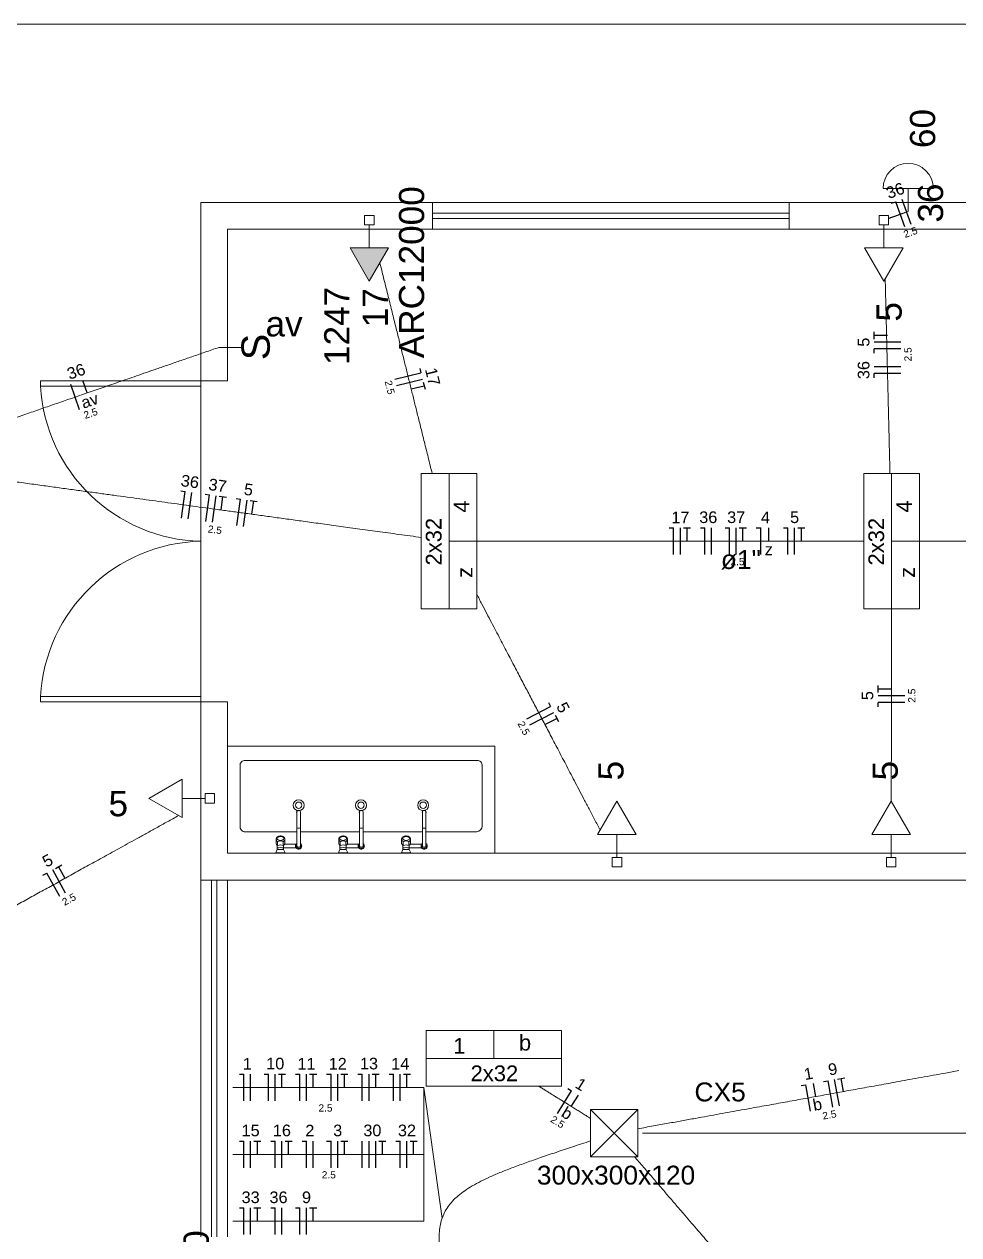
# Model space of a CAD drawing. Header units: millimetres. Extents: x -130 to 1399, y -90 to 1288.
# Drawn here: x 1117.68 to 1122.92, y 1249.23 to 1256.02 of the extents above; entities that cross this region are included whole.
import ezdxf

# ---------------------------------------------------------------- set-up
doc = ezdxf.new("R2010")
doc.units = ezdxf.units.MM
doc.header["$LTSCALE"] = 0.01
for name, color, linetype, lineweight in [('Arquitetura', 134, 'Continuous', 5), ('EL-Condutos', 3, 'Continuous', 13), ('EL-Fios', 9, 'Continuous', 25), ('EL-Textos condutos', 7, 'Continuous', 20), ('EL-Textos fios', 7, 'Continuous', 20), ('EL-Textos pontos', 5, 'Continuous', 20), ('P-SIMBOL', 5, 'Continuous', 5)]:
    doc.layers.add(name, color=color, linetype=linetype, lineweight=lineweight)
doc.styles.add('ARIAL', font='arial.ttf')

msp = doc.modelspace()

# ---------------------------------------------------------------- hatches: boundary and pattern name
at = {"layer": 'P-SIMBOL', "linetype": 'Continuous'}
msp.add_hatch(color=256, dxfattribs=at).paths.add_polyline_path([(1119.5084, 1254.7667), (1119.6167, 1254.5792), (1119.7249, 1254.7667)])

# ---------------------------------------------------------------- linework, layer by layer
at = {"layer": 'Arquitetura', "linetype": 'Continuous'}
for p, q in [((1153.0719, 1256.0207), (1106.2719, 1256.0207)), ((1118.6714, 1255.0207), (1118.6714, 1254.0207)), ((1148.7214, 1255.0207), (1118.6714, 1255.0207)), ((1121.9714, 1254.9607), (1119.9714, 1254.9607)), ((1121.9714, 1254.9307), (1119.9714, 1254.9307)), ((1126.2719, 1254.8712), (1118.8219, 1254.8712)), ((1118.6714, 1252.2207), (1118.6714, 1251.2207)), ((1125.1869, 1251.3712), (1118.8219, 1251.3712)), ((1125.1869, 1251.2207), (1118.8219, 1251.2207))]:
    msp.add_line(p, q, dxfattribs=at)
at = {"layer": 'Arquitetura'}
for p, q in [((1119.9714, 1254.8712), (1119.9714, 1255.0207)), ((1121.9714, 1254.8712), (1121.9714, 1255.0207)), ((1118.8219, 1254.8712), (1118.8219, 1254.0207)), ((1118.6714, 1254.0207), (1117.7719, 1254.0207)), ((1117.7719, 1254.0207), (1117.7719, 1253.9907)), ((1117.7719, 1253.9907), (1118.6714, 1253.9907)), ((1118.8219, 1254.0207), (1118.6714, 1254.0207)), ((1118.6714, 1253.9907), (1118.6714, 1254.0207)), ((1118.6714, 1252.2512), (1118.6714, 1253.9907)), ((1118.6714, 1252.2512), (1117.7719, 1252.2512)), ((1117.7719, 1252.2512), (1117.7719, 1252.2207)), ((1117.7719, 1252.2207), (1118.6714, 1252.2207)), ((1118.6714, 1252.2207), (1118.6714, 1252.2512)), ((1118.8219, 1252.2207), (1118.6714, 1252.2207)), ((1118.8219, 1252.2207), (1118.8219, 1251.3712)), ((1118.8219, 1251.9717), (1120.3199, 1251.9717)), ((1120.3199, 1251.9717), (1120.3199, 1251.3712)), ((1118.8914, 1251.8617), (1118.8914, 1251.5232)), ((1118.9209, 1251.8917), (1120.2204, 1251.8917)), ((1120.2499, 1251.8617), (1120.2499, 1251.5232)), ((1119.2099, 1251.5967), (1119.2099, 1251.6017)), ((1119.2099, 1251.4257), (1119.2099, 1251.5967)), ((1119.2299, 1251.5967), (1119.2299, 1251.6017)), ((1119.2299, 1251.4257), (1119.2299, 1251.5967)), ((1119.5614, 1251.5967), (1119.5614, 1251.6017)), ((1119.5614, 1251.4257), (1119.5614, 1251.5967)), ((1119.5814, 1251.5967), (1119.5814, 1251.6017)), ((1119.5814, 1251.4257), (1119.5814, 1251.5967)), ((1119.9144, 1251.5967), (1119.9144, 1251.6017)), ((1119.9144, 1251.4257), (1119.9144, 1251.5967)), ((1119.9344, 1251.5967), (1119.9344, 1251.6017)), ((1119.9344, 1251.4257), (1119.9344, 1251.5967)), ((1119.2099, 1251.4917), (1118.9209, 1251.4917)), ((1119.5614, 1251.4917), (1119.2299, 1251.4917)), ((1119.5814, 1251.4917), (1119.9144, 1251.4917)), ((1119.9344, 1251.4917), (1120.2204, 1251.4917)), ((1119.1004, 1251.3922), (1119.0899, 1251.3707)), ((1119.0934, 1251.4507), (1119.0934, 1251.4292)), ((1119.1004, 1251.3922), (1119.1004, 1251.4167)), ((1119.1004, 1251.3922), (1119.1359, 1251.3922)), ((1119.1024, 1251.4367), (1119.1024, 1251.4157)), ((1119.1339, 1251.4367), (1119.1339, 1251.4157)), ((1119.1359, 1251.4017), (1119.1359, 1251.4167)), ((1119.1359, 1251.3922), (1119.1359, 1251.4017)), ((1119.2054, 1251.4017), (1119.1359, 1251.4017)), ((1119.1359, 1251.3922), (1119.1464, 1251.3707)), ((1119.2054, 1251.4217), (1119.1409, 1251.4217)), ((1119.1434, 1251.4507), (1119.1434, 1251.4292)), ((1119.2099, 1251.4077), (1119.2099, 1251.4257)), ((1119.2299, 1251.4077), (1119.2299, 1251.4257)), ((1119.4519, 1251.3922), (1119.4414, 1251.3707)), ((1119.4449, 1251.4507), (1119.4449, 1251.4292)), ((1119.4519, 1251.3922), (1119.4519, 1251.4167)), ((1119.4519, 1251.3922), (1119.4874, 1251.3922)), ((1119.4539, 1251.4367), (1119.4539, 1251.4157)), ((1119.4854, 1251.4367), (1119.4854, 1251.4157)), ((1119.4874, 1251.4017), (1119.4874, 1251.4167)), ((1119.4874, 1251.3922), (1119.4874, 1251.4017)), ((1119.5569, 1251.4017), (1119.4874, 1251.4017)), ((1119.4874, 1251.3922), (1119.4979, 1251.3707)), ((1119.5569, 1251.4217), (1119.4924, 1251.4217)), ((1119.4949, 1251.4507), (1119.4949, 1251.4292)), ((1119.5614, 1251.4077), (1119.5614, 1251.4257)), ((1119.5814, 1251.4077), (1119.5814, 1251.4257)), ((1119.8049, 1251.3922), (1119.7944, 1251.3707)), ((1119.7979, 1251.4507), (1119.7979, 1251.4292)), ((1119.8049, 1251.3922), (1119.8049, 1251.4167)), ((1119.8049, 1251.3922), (1119.8404, 1251.3922)), ((1119.8069, 1251.4367), (1119.8069, 1251.4157)), ((1119.8384, 1251.4367), (1119.8384, 1251.4157)), ((1119.8404, 1251.4017), (1119.8404, 1251.4167)), ((1119.8404, 1251.3922), (1119.8404, 1251.4017)), ((1119.9104, 1251.4017), (1119.8404, 1251.4017)), ((1119.8404, 1251.3922), (1119.8514, 1251.3707)), ((1119.9104, 1251.4217), (1119.8454, 1251.4217)), ((1119.8479, 1251.4507), (1119.8479, 1251.4292)), ((1119.9144, 1251.4077), (1119.9144, 1251.4257)), ((1119.9344, 1251.4077), (1119.9344, 1251.4257)), ((1118.8219, 1251.2207), (1118.6714, 1251.2207)), ((1118.6714, 1249.2207), (1118.6714, 1251.2207)), ((1118.7319, 1251.2207), (1118.7319, 1249.2207)), ((1118.7619, 1251.2207), (1118.7619, 1249.2207)), ((1118.8219, 1249.2207), (1118.8219, 1251.2207))]:
    msp.add_line(p, q, dxfattribs=at)
at = {"layer": 'Arquitetura', "linetype": 'Continuous'}
for points in [[(1119.1434, 1251.4512), (1119.1424, 1251.4542), (1119.1414, 1251.4572), (1119.1389, 1251.4602), (1119.1364, 1251.4627), (1119.1329, 1251.4647), (1119.1289, 1251.4662), (1119.1249, 1251.4677), (1119.1204, 1251.4682), (1119.1159, 1251.4682), (1119.1114, 1251.4677), (1119.1069, 1251.4662), (1119.1034, 1251.4647), (1119.0999, 1251.4627), (1119.0969, 1251.4602), (1119.0954, 1251.4572), (1119.0939, 1251.4542), (1119.0934, 1251.4512)], [(1119.0989, 1251.4542), (1119.0989, 1251.4522), (1119.1004, 1251.4502), (1119.1024, 1251.4482), (1119.1049, 1251.4467), (1119.1079, 1251.4452), (1119.1114, 1251.4442), (1119.1154, 1251.4437), (1119.1189, 1251.4437), (1119.1229, 1251.4437), (1119.1269, 1251.4447), (1119.1299, 1251.4457), (1119.1329, 1251.4472), (1119.1354, 1251.4492), (1119.1369, 1251.4512), (1119.1379, 1251.4532), (1119.1379, 1251.4552), (1119.1369, 1251.4572), (1119.1354, 1251.4597), (1119.1329, 1251.4612), (1119.1299, 1251.4627), (1119.1269, 1251.4637), (1119.1229, 1251.4647), (1119.1189, 1251.4647), (1119.1154, 1251.4647), (1119.1114, 1251.4642), (1119.1079, 1251.4632), (1119.1049, 1251.4622), (1119.1024, 1251.4602), (1119.1004, 1251.4587), (1119.0989, 1251.4562), (1119.0989, 1251.4542)], [(1119.4944, 1251.4512), (1119.4939, 1251.4542), (1119.4929, 1251.4572), (1119.4909, 1251.4602), (1119.4879, 1251.4627), (1119.4844, 1251.4647), (1119.4809, 1251.4662), (1119.4764, 1251.4677), (1119.4719, 1251.4682), (1119.4674, 1251.4682), (1119.4629, 1251.4677), (1119.4589, 1251.4662), (1119.4549, 1251.4647), (1119.4514, 1251.4627), (1119.4489, 1251.4602), (1119.4464, 1251.4572), (1119.4454, 1251.4542), (1119.4449, 1251.4512)], [(1119.4504, 1251.4542), (1119.4504, 1251.4522), (1119.4519, 1251.4502), (1119.4539, 1251.4482), (1119.4564, 1251.4467), (1119.4594, 1251.4452), (1119.4629, 1251.4442), (1119.4669, 1251.4437), (1119.4709, 1251.4437), (1119.4744, 1251.4437), (1119.4784, 1251.4447), (1119.4819, 1251.4457), (1119.4844, 1251.4472), (1119.4869, 1251.4492), (1119.4884, 1251.4512), (1119.4889, 1251.4532), (1119.4889, 1251.4552), (1119.4884, 1251.4572), (1119.4869, 1251.4597), (1119.4844, 1251.4612), (1119.4819, 1251.4627), (1119.4784, 1251.4637), (1119.4744, 1251.4647), (1119.4709, 1251.4647), (1119.4669, 1251.4647), (1119.4629, 1251.4642), (1119.4594, 1251.4632), (1119.4564, 1251.4622), (1119.4539, 1251.4602), (1119.4519, 1251.4587), (1119.4504, 1251.4562), (1119.4504, 1251.4542)], [(1119.8479, 1251.4512), (1119.8474, 1251.4542), (1119.8459, 1251.4572), (1119.8439, 1251.4602), (1119.8409, 1251.4627), (1119.8374, 1251.4647), (1119.8339, 1251.4662), (1119.8294, 1251.4677), (1119.8254, 1251.4682), (1119.8204, 1251.4682), (1119.8159, 1251.4677), (1119.8119, 1251.4662), (1119.8079, 1251.4647), (1119.8044, 1251.4627), (1119.8019, 1251.4602), (1119.7999, 1251.4572), (1119.7984, 1251.4542), (1119.7979, 1251.4512)], [(1119.8034, 1251.4542), (1119.8039, 1251.4522), (1119.8049, 1251.4502), (1119.8069, 1251.4482), (1119.8094, 1251.4467), (1119.8124, 1251.4452), (1119.8159, 1251.4442), (1119.8199, 1251.4437), (1119.8239, 1251.4437), (1119.8279, 1251.4437), (1119.8314, 1251.4447), (1119.8349, 1251.4457), (1119.8374, 1251.4472), (1119.8399, 1251.4492), (1119.8414, 1251.4512), (1119.8424, 1251.4532), (1119.8424, 1251.4552), (1119.8414, 1251.4572), (1119.8399, 1251.4597), (1119.8374, 1251.4612), (1119.8349, 1251.4627), (1119.8314, 1251.4637), (1119.8279, 1251.4647), (1119.8239, 1251.4647), (1119.8199, 1251.4647), (1119.8159, 1251.4642), (1119.8124, 1251.4632), (1119.8094, 1251.4622), (1119.8069, 1251.4602), (1119.8049, 1251.4587), (1119.8039, 1251.4562), (1119.8034, 1251.4542)], [(1119.0934, 1251.4512), (1119.0934, 1251.4482), (1119.0944, 1251.4452), (1119.0964, 1251.4422), (1119.0984, 1251.4397), (1119.1014, 1251.4377)], [(1119.0934, 1251.4292), (1119.0934, 1251.4262), (1119.0944, 1251.4237), (1119.0959, 1251.4212), (1119.0979, 1251.4187), (1119.1004, 1251.4167)], [(1119.1004, 1251.4167), (1119.1009, 1251.4162), (1119.1009, 1251.4162), (1119.1014, 1251.4162), (1119.1014, 1251.4157), (1119.1019, 1251.4157)], [(1119.1349, 1251.4377), (1119.1379, 1251.4397), (1119.1399, 1251.4422), (1119.1419, 1251.4447), (1119.1429, 1251.4477), (1119.1434, 1251.4507)], [(1119.1349, 1251.4157), (1119.1349, 1251.4157), (1119.1354, 1251.4162), (1119.1354, 1251.4162), (1119.1354, 1251.4162), (1119.1359, 1251.4167)], [(1119.1359, 1251.4167), (1119.1369, 1251.4177), (1119.1379, 1251.4182), (1119.1389, 1251.4192), (1119.1399, 1251.4207), (1119.1409, 1251.4217)], [(1119.1409, 1251.4217), (1119.1419, 1251.4232), (1119.1424, 1251.4242), (1119.1429, 1251.4262), (1119.1429, 1251.4277), (1119.1434, 1251.4292)], [(1119.4449, 1251.4512), (1119.4449, 1251.4482), (1119.4459, 1251.4452), (1119.4479, 1251.4422), (1119.4504, 1251.4397), (1119.4529, 1251.4377)], [(1119.4449, 1251.4292), (1119.4449, 1251.4262), (1119.4459, 1251.4237), (1119.4474, 1251.4212), (1119.4494, 1251.4187), (1119.4519, 1251.4167)], [(1119.4519, 1251.4167), (1119.4524, 1251.4162), (1119.4524, 1251.4162), (1119.4529, 1251.4162), (1119.4529, 1251.4157), (1119.4534, 1251.4157)], [(1119.4859, 1251.4157), (1119.4864, 1251.4157), (1119.4864, 1251.4162), (1119.4869, 1251.4162), (1119.4869, 1251.4162), (1119.4874, 1251.4167)], [(1119.4864, 1251.4377), (1119.4894, 1251.4397), (1119.4919, 1251.4422), (1119.4934, 1251.4447), (1119.4944, 1251.4477), (1119.4949, 1251.4507)], [(1119.4874, 1251.4167), (1119.4884, 1251.4177), (1119.4899, 1251.4182), (1119.4909, 1251.4192), (1119.4919, 1251.4207), (1119.4924, 1251.4217)], [(1119.4924, 1251.4217), (1119.4929, 1251.4232), (1119.4939, 1251.4242), (1119.4944, 1251.4262), (1119.4944, 1251.4277), (1119.4949, 1251.4292)], [(1119.7979, 1251.4512), (1119.7979, 1251.4482), (1119.7989, 1251.4452), (1119.8009, 1251.4422), (1119.8034, 1251.4397), (1119.8059, 1251.4377)], [(1119.7979, 1251.4292), (1119.7979, 1251.4262), (1119.7989, 1251.4237), (1119.8004, 1251.4212), (1119.8029, 1251.4187), (1119.8049, 1251.4167)], [(1119.8049, 1251.4167), (1119.8054, 1251.4162), (1119.8054, 1251.4162), (1119.8059, 1251.4162), (1119.8059, 1251.4157), (1119.8064, 1251.4157)], [(1119.8394, 1251.4377), (1119.8424, 1251.4397), (1119.8449, 1251.4422), (1119.8464, 1251.4447), (1119.8474, 1251.4477), (1119.8479, 1251.4507)], [(1119.8394, 1251.4157), (1119.8394, 1251.4157), (1119.8399, 1251.4162), (1119.8399, 1251.4162), (1119.8404, 1251.4162), (1119.8404, 1251.4167)], [(1119.8404, 1251.4167), (1119.8419, 1251.4177), (1119.8429, 1251.4182), (1119.8439, 1251.4192), (1119.8449, 1251.4207), (1119.8454, 1251.4217)], [(1119.8454, 1251.4217), (1119.8464, 1251.4232), (1119.8469, 1251.4242), (1119.8474, 1251.4262), (1119.8479, 1251.4277), (1119.8479, 1251.4292)]]:
    msp.add_lwpolyline(points, dxfattribs=at)
at = {"layer": 'Arquitetura'}
for centre, radius, start, end in [((1118.6939, 1254.0442), 0.9237, 183.314, 268.628), ((1118.6939, 1252.1977), 0.9237, 91.3721, 176.686), ((1118.9184, 1251.8647), 0.0271, 84.3556, 185.644), ((1120.2229, 1251.8642), 0.0273, 354.97, 95.0298), ((1119.2204, 1251.6407), 0.0307, 90, 180), ((1119.2204, 1251.6407), 0.018, 90, 180), ((1119.2204, 1251.6407), 0.0307, 0, 90), ((1119.2204, 1251.6407), 0.018, 0, 90), ((1119.5699, 1251.6407), 0.0307, 90, 180), ((1119.5699, 1251.6407), 0.018, 90, 180), ((1119.5699, 1251.6407), 0.0307, 0, 90), ((1119.5699, 1251.6407), 0.018, 0, 90), ((1119.9189, 1251.6407), 0.0307, 90, 180), ((1119.9189, 1251.6407), 0.018, 90, 180), ((1119.9189, 1251.6407), 0.0307, 0, 90), ((1119.9189, 1251.6407), 0.018, 0, 90), ((1119.2204, 1251.6407), 0.0307, 180, 270), ((1119.2204, 1251.6407), 0.018, 180, 270), ((1119.2199, 1251.6017), 0.0112, 333.721, 206.279), ((1119.2199, 1251.6017), 0.01, 0, 180), ((1119.2204, 1251.6407), 0.018, 270, 0), ((1119.2204, 1251.6407), 0.0307, 270, 0), ((1119.5699, 1251.6407), 0.0307, 180, 270), ((1119.5699, 1251.6407), 0.018, 180, 270), ((1119.5714, 1251.6017), 0.0112, 333.721, 206.279), ((1119.5714, 1251.6017), 0.01, 0, 180), ((1119.5699, 1251.6407), 0.018, 270, 0), ((1119.5699, 1251.6407), 0.0307, 270, 0), ((1119.9189, 1251.6407), 0.0307, 180, 270), ((1119.9189, 1251.6407), 0.018, 180, 270), ((1119.9244, 1251.6017), 0.0112, 333.721, 206.279), ((1119.9244, 1251.6017), 0.01, 0, 180), ((1119.9189, 1251.6407), 0.018, 270, 0), ((1119.9189, 1251.6407), 0.0307, 270, 0), ((1118.9204, 1251.5207), 0.0291, 174.724, 271.326), ((1120.2149, 1251.5262), 0.0349, 278.69, 357.131), ((1119.2199, 1251.5352), 0.0233, 244.555, 295.445), ((1119.5714, 1251.5352), 0.0233, 244.555, 295.445), ((1119.9244, 1251.5352), 0.0233, 244.555, 295.445), ((1119.1179, 1251.3212), 0.0816, 77.5382, 102.462), ((1119.1024, 1251.4392), 0.002, 237.844, 296.025), ((1119.1029, 1251.4177), 0.002, 238.433, 285.686), ((1119.1179, 1251.3627), 0.0549, 74.3139, 105.686), ((1119.1179, 1251.4072), 0.0335, 63.9749, 116.025), ((1119.1334, 1251.4177), 0.002, 254.314, 301.567), ((1119.1339, 1251.4392), 0.002, 243.975, 302.156), ((1119.2199, 1251.4117), 0.0173, 144.581, 215.419), ((1119.2199, 1251.4117), 0.0173, 125.419, 144.581), ((1119.2199, 1251.4117), 0.0173, 215.419, 324.581), ((1119.2199, 1251.4117), 0.0126, 142.252, 37.7482), ((1119.2199, 1251.4292), 0.0233, 244.555, 295.445), ((1119.2199, 1251.4117), 0.0173, 35.4187, 54.5813), ((1119.2199, 1251.4117), 0.0173, 324.581, 35.4187), ((1119.4699, 1251.3212), 0.0816, 77.5382, 102.462), ((1119.4539, 1251.4392), 0.002, 237.844, 296.025), ((1119.4544, 1251.4177), 0.002, 238.433, 285.686), ((1119.4699, 1251.3627), 0.0549, 74.3139, 105.686), ((1119.4699, 1251.4072), 0.0335, 63.9749, 116.025), ((1119.4849, 1251.4177), 0.002, 254.314, 301.567), ((1119.4854, 1251.4392), 0.002, 243.975, 302.156), ((1119.5714, 1251.4117), 0.0173, 144.581, 215.419), ((1119.5714, 1251.4117), 0.0173, 125.419, 144.581), ((1119.5714, 1251.4117), 0.0173, 215.419, 324.581), ((1119.5714, 1251.4117), 0.0126, 142.252, 37.7482), ((1119.5714, 1251.4292), 0.0233, 244.555, 295.445), ((1119.5714, 1251.4117), 0.0173, 35.4187, 54.5813), ((1119.5714, 1251.4117), 0.0173, 324.581, 35.4187), ((1119.8229, 1251.3212), 0.0816, 77.5382, 102.462), ((1119.8074, 1251.4392), 0.002, 237.844, 296.025), ((1119.8074, 1251.4177), 0.002, 238.433, 285.686), ((1119.8229, 1251.3627), 0.0549, 74.3139, 105.686), ((1119.8229, 1251.4072), 0.0335, 63.9749, 116.025), ((1119.8384, 1251.4392), 0.002, 243.975, 302.156), ((1119.8384, 1251.4177), 0.002, 254.314, 301.567), ((1119.9244, 1251.4117), 0.0173, 144.581, 215.419), ((1119.9244, 1251.4117), 0.0173, 125.419, 144.581), ((1119.9244, 1251.4117), 0.0173, 215.419, 324.581), ((1119.9244, 1251.4117), 0.0126, 142.252, 37.7482), ((1119.9244, 1251.4292), 0.0233, 244.555, 295.445), ((1119.9244, 1251.4117), 0.0173, 35.4187, 54.5813), ((1119.9244, 1251.4117), 0.0173, 324.581, 35.4187), ((1119.1179, 1251.0957), 0.2786, 84.3752, 95.6248), ((1119.4699, 1251.0957), 0.2786, 84.3752, 95.6248), ((1119.8229, 1251.0957), 0.2786, 84.3752, 95.6248)]:
    msp.add_arc(centre, radius, start, end, dxfattribs=at)
at = {"layer": 'EL-Condutos', "linetype": 'Continuous'}
for points in [[(1122.6399, 1254.9707), (1122.6342, 1254.9687), (1122.6288, 1254.9667), (1122.6238, 1254.9649), (1122.619, 1254.9632), (1122.6144, 1254.9615), (1122.6101, 1254.96), (1122.6061, 1254.9585), (1122.6022, 1254.9571), (1122.5985, 1254.9558), (1122.595, 1254.9545), (1122.5916, 1254.9533), (1122.5883, 1254.9521), (1122.5851, 1254.951), (1122.5821, 1254.9498), (1122.5791, 1254.9488), (1122.5761, 1254.9477), (1122.5732, 1254.9466), (1122.5703, 1254.9456), (1122.5673, 1254.9445), (1122.5644, 1254.9435), (1122.5614, 1254.9424), (1122.5583, 1254.9413), (1122.5552, 1254.9401), (1122.552, 1254.939), (1122.5486, 1254.9378), (1122.5451, 1254.9365), (1122.5415, 1254.9352), (1122.5376, 1254.9338), (1122.5336, 1254.9323), (1122.5294, 1254.9308)], [(1119.6762, 1254.6813), (1119.6895, 1254.6279), (1119.7021, 1254.577), (1119.7142, 1254.5284), (1119.7257, 1254.4819), (1119.7368, 1254.4374), (1119.7474, 1254.3947), (1119.7576, 1254.3537), (1119.7674, 1254.3142), (1119.7769, 1254.276), (1119.786, 1254.2391), (1119.795, 1254.2031), (1119.8037, 1254.168), (1119.8122, 1254.1336), (1119.8207, 1254.0997), (1119.829, 1254.0662), (1119.8372, 1254.033), (1119.8455, 1253.9998), (1119.8537, 1253.9665), (1119.8621, 1253.9329), (1119.8705, 1253.8989), (1119.8791, 1253.8643), (1119.8879, 1253.829), (1119.8969, 1253.7927), (1119.9062, 1253.7554), (1119.9157, 1253.7169), (1119.9257, 1253.677), (1119.936, 1253.6355), (1119.9467, 1253.5923), (1119.9579, 1253.5472), (1119.9696, 1253.5002)], [(1122.5377, 1253.5002), (1122.5366, 1253.5447), (1122.5356, 1253.5874), (1122.5346, 1253.6284), (1122.5336, 1253.6679), (1122.5327, 1253.7059), (1122.5318, 1253.7427), (1122.5309, 1253.7783), (1122.5301, 1253.8129), (1122.5292, 1253.8467), (1122.5284, 1253.8797), (1122.5276, 1253.9121), (1122.5268, 1253.944), (1122.5261, 1253.9757), (1122.5253, 1254.0071), (1122.5245, 1254.0384), (1122.5238, 1254.0699), (1122.523, 1254.1015), (1122.5222, 1254.1335), (1122.5214, 1254.166), (1122.5206, 1254.199), (1122.5198, 1254.2329), (1122.5189, 1254.2676), (1122.518, 1254.3033), (1122.5171, 1254.3402), (1122.5162, 1254.3784), (1122.5152, 1254.418), (1122.5142, 1254.4592), (1122.5132, 1254.5021), (1122.5121, 1254.5468), (1122.5109, 1254.5935)], [(1117.2658, 1253.6872), (1117.323, 1253.707), (1117.3773, 1253.7258), (1117.4291, 1253.7437), (1117.4785, 1253.7608), (1117.5258, 1253.7771), (1117.5713, 1253.7929), (1117.6153, 1253.8081), (1117.6579, 1253.8228), (1117.6995, 1253.8372), (1117.7402, 1253.8513), (1117.7804, 1253.8652), (1117.8202, 1253.879), (1117.86, 1253.8927), (1117.9, 1253.9066), (1117.9405, 1253.9205), (1117.9816, 1253.9348), (1118.0237, 1253.9493), (1118.067, 1253.9643), (1118.1117, 1253.9798), (1118.1582, 1253.9958), (1118.2066, 1254.0125), (1118.2572, 1254.03), (1118.3103, 1254.0484), (1118.366, 1254.0677), (1118.4248, 1254.088), (1118.4868, 1254.1094), (1118.5522, 1254.1321), (1118.6214, 1254.156), (1118.6945, 1254.1813), (1118.7719, 1254.208)], [(1117.2666, 1253.5044), (1117.3809, 1253.4888), (1117.489, 1253.474), (1117.5912, 1253.4599), (1117.688, 1253.4467), (1117.7801, 1253.4341), (1117.8677, 1253.4221), (1117.9515, 1253.4106), (1118.0318, 1253.3996), (1118.1092, 1253.389), (1118.1842, 1253.3787), (1118.2572, 1253.3687), (1118.3287, 1253.3589), (1118.3992, 1253.3492), (1118.4692, 1253.3396), (1118.5391, 1253.3301), (1118.6095, 1253.3204), (1118.6808, 1253.3107), (1118.7535, 1253.3007), (1118.8281, 1253.2905), (1118.905, 1253.2799), (1118.9848, 1253.269), (1119.0679, 1253.2576), (1119.1548, 1253.2457), (1119.246, 1253.2332), (1119.3419, 1253.2201), (1119.4431, 1253.2062), (1119.5501, 1253.1915), (1119.6632, 1253.176), (1119.7831, 1253.1596), (1119.9101, 1253.1422)], [(1120.2183, 1253.1212), (1120.3192, 1253.1212), (1120.4143, 1253.1212), (1120.5038, 1253.1212), (1120.5884, 1253.1212), (1120.6683, 1253.1212), (1120.744, 1253.1212), (1120.8159, 1253.1212), (1120.8844, 1253.1212), (1120.95, 1253.1212), (1121.0131, 1253.1212), (1121.0741, 1253.1212), (1121.1334, 1253.1212), (1121.1914, 1253.1212), (1121.2486, 1253.1212), (1121.3054, 1253.1212), (1121.3621, 1253.1212), (1121.4193, 1253.1212), (1121.4774, 1253.1212), (1121.5366, 1253.1212), (1121.5976, 1253.1212), (1121.6607, 1253.1212), (1121.7263, 1253.1212), (1121.7948, 1253.1212), (1121.8668, 1253.1212), (1121.9424, 1253.1212), (1122.0223, 1253.1212), (1122.1069, 1253.1212), (1122.1964, 1253.1212), (1122.2915, 1253.1212), (1122.3924, 1253.1212)], [(1122.7016, 1253.1212), (1122.8025, 1253.1212), (1122.8976, 1253.1212), (1122.9871, 1253.1212), (1123.0717, 1253.1212), (1123.1516, 1253.1212), (1123.2273, 1253.1212), (1123.2992, 1253.1212), (1123.3677, 1253.1212), (1123.4333, 1253.1212), (1123.4964, 1253.1212), (1123.5574, 1253.1212), (1123.6167, 1253.1212), (1123.6747, 1253.1212), (1123.7319, 1253.1212), (1123.7887, 1253.1212), (1123.8454, 1253.1212), (1123.9026, 1253.1212), (1123.9607, 1253.1212), (1124.0199, 1253.1212), (1124.0809, 1253.1212), (1124.144, 1253.1212), (1124.2096, 1253.1212), (1124.2781, 1253.1212), (1124.3501, 1253.1212), (1124.4257, 1253.1212), (1124.5056, 1253.1212), (1124.5902, 1253.1212), (1124.6797, 1253.1212), (1124.7748, 1253.1212), (1124.8757, 1253.1212)], [(1120.2195, 1252.8235), (1120.2484, 1252.7683), (1120.2759, 1252.7158), (1120.302, 1252.6658), (1120.327, 1252.6181), (1120.3509, 1252.5725), (1120.3738, 1252.5288), (1120.3958, 1252.4867), (1120.4171, 1252.4461), (1120.4377, 1252.4067), (1120.4577, 1252.3684), (1120.4774, 1252.3309), (1120.4967, 1252.2941), (1120.5157, 1252.2576), (1120.5347, 1252.2214), (1120.5537, 1252.1851), (1120.5727, 1252.1487), (1120.592, 1252.1119), (1120.6117, 1252.0744), (1120.6317, 1252.0361), (1120.6523, 1251.9967), (1120.6736, 1251.9561), (1120.6956, 1251.9141), (1120.7185, 1251.8703), (1120.7423, 1251.8247), (1120.7673, 1251.7771), (1120.7935, 1251.7271), (1120.8209, 1251.6747), (1120.8498, 1251.6195), (1120.8802, 1251.5614), (1120.9122, 1251.5002)], [(1122.5451, 1251.6626), (1122.5451, 1251.7082), (1122.5452, 1251.752), (1122.5452, 1251.794), (1122.5453, 1251.8344), (1122.5453, 1251.8732), (1122.5454, 1251.9107), (1122.5454, 1251.947), (1122.5455, 1251.9822), (1122.5455, 1252.0164), (1122.5456, 1252.0497), (1122.5456, 1252.0824), (1122.5457, 1252.1144), (1122.5457, 1252.146), (1122.5457, 1252.1773), (1122.5458, 1252.2084), (1122.5458, 1252.2395), (1122.5459, 1252.2706), (1122.5459, 1252.302), (1122.546, 1252.3336), (1122.546, 1252.3658), (1122.546, 1252.3986), (1122.5461, 1252.432), (1122.5461, 1252.4664), (1122.5462, 1252.5018), (1122.5462, 1252.5382), (1122.5463, 1252.576), (1122.5463, 1252.6151), (1122.5464, 1252.6558), (1122.5464, 1252.6981), (1122.5465, 1252.7422)], [(1117.169, 1250.8215), (1117.2272, 1250.8537), (1117.2825, 1250.8842), (1117.3351, 1250.9133), (1117.3853, 1250.941), (1117.4331, 1250.9674), (1117.479, 1250.9928), (1117.523, 1251.0171), (1117.5654, 1251.0405), (1117.6065, 1251.0632), (1117.6464, 1251.0853), (1117.6854, 1251.1068), (1117.7236, 1251.128), (1117.7615, 1251.1488), (1117.799, 1251.1696), (1117.8365, 1251.1903), (1117.8742, 1251.2111), (1117.9124, 1251.2322), (1117.9511, 1251.2536), (1117.9907, 1251.2755), (1118.0314, 1251.298), (1118.0734, 1251.3212), (1118.117, 1251.3453), (1118.1623, 1251.3703), (1118.2095, 1251.3964), (1118.259, 1251.4237), (1118.3109, 1251.4524), (1118.3654, 1251.4825), (1118.4228, 1251.5142), (1118.4832, 1251.5476), (1118.547, 1251.5828)], [(1121.1238, 1249.8263), (1121.2107, 1249.842), (1121.2929, 1249.8569), (1121.3708, 1249.8709), (1121.4446, 1249.8843), (1121.5146, 1249.897), (1121.5812, 1249.909), (1121.6446, 1249.9205), (1121.7052, 1249.9315), (1121.7632, 1249.942), (1121.8189, 1249.952), (1121.8727, 1249.9618), (1121.9249, 1249.9712), (1121.9756, 1249.9804), (1122.0254, 1249.9894), (1122.0744, 1249.9983), (1122.1229, 1250.007), (1122.1713, 1250.0158), (1122.2198, 1250.0246), (1122.2688, 1250.0335), (1122.3186, 1250.0425), (1122.3694, 1250.0516), (1122.4215, 1250.0611), (1122.4753, 1250.0708), (1122.5311, 1250.0809), (1122.5891, 1250.0914), (1122.6497, 1250.1024), (1122.7132, 1250.1139), (1122.7798, 1250.1259), (1122.8499, 1250.1386), (1122.9237, 1250.152)], [(1120.8583, 1249.8841), (1120.8456, 1249.892), (1120.8334, 1249.8996), (1120.8214, 1249.907), (1120.8099, 1249.9141), (1120.7987, 1249.9211), (1120.7878, 1249.9278), (1120.7772, 1249.9344), (1120.7668, 1249.9408), (1120.7567, 1249.9471), (1120.7469, 1249.9532), (1120.7372, 1249.9592), (1120.7277, 1249.9651), (1120.7185, 1249.9708), (1120.7093, 1249.9765), (1120.7003, 1249.9821), (1120.6914, 1249.9876), (1120.6826, 1249.9931), (1120.6738, 1249.9985), (1120.6651, 1250.0039), (1120.6565, 1250.0093), (1120.6478, 1250.0147), (1120.6391, 1250.02), (1120.6304, 1250.0254), (1120.6217, 1250.0309), (1120.6129, 1250.0363), (1120.6039, 1250.0419), (1120.5949, 1250.0475), (1120.5857, 1250.0532), (1120.5764, 1250.059), (1120.5669, 1250.0648)], [(1120.8582, 1249.7582), (1120.7577, 1249.7249), (1120.6642, 1249.6938), (1120.5775, 1249.6644), (1120.4976, 1249.6364), (1120.4243, 1249.6095), (1120.3574, 1249.5833), (1120.2968, 1249.5575), (1120.2425, 1249.5316), (1120.1941, 1249.5053), (1120.1517, 1249.4783), (1120.1151, 1249.4503), (1120.0841, 1249.4208), (1120.0586, 1249.3895), (1120.0385, 1249.356), (1120.0236, 1249.3201), (1120.0138, 1249.2812), (1120.009, 1249.2392), (1120.0091, 1249.1936), (1120.0138, 1249.144), (1120.0231, 1249.0902), (1120.0368, 1249.0317), (1120.0548, 1248.9682), (1120.0769, 1248.8994), (1120.1031, 1248.8248), (1120.1332, 1248.7442), (1120.167, 1248.6572), (1120.2044, 1248.5633), (1120.2453, 1248.4624), (1120.2896, 1248.3539), (1120.337, 1248.2376)], [(1126.9594, 1249.8021), (1126.6817, 1249.8021), (1126.4213, 1249.8021), (1126.1769, 1249.8021), (1125.9473, 1249.8021), (1125.7313, 1249.8021), (1125.5276, 1249.8021), (1125.3351, 1249.8021), (1125.1524, 1249.8021), (1124.9785, 1249.8021), (1124.8119, 1249.8021), (1124.6516, 1249.8021), (1124.4962, 1249.8021), (1124.3446, 1249.8021), (1124.1955, 1249.8021), (1124.0477, 1249.8021), (1123.8999, 1249.8021), (1123.751, 1249.8021), (1123.5997, 1249.8021), (1123.4448, 1249.8021), (1123.285, 1249.8021), (1123.1192, 1249.8021), (1122.946, 1249.8021), (1122.7643, 1249.8021), (1122.5729, 1249.8021), (1122.3704, 1249.8021), (1122.1557, 1249.8021), (1121.9276, 1249.8021), (1121.6848, 1249.8021), (1121.4261, 1249.8021), (1121.1502, 1249.8021)], [(1121.1035, 1249.6706), (1121.1557, 1249.6099), (1121.2051, 1249.5525), (1121.2517, 1249.4983), (1121.2958, 1249.4469), (1121.3377, 1249.3983), (1121.3775, 1249.352), (1121.4154, 1249.3079), (1121.4516, 1249.2658), (1121.4863, 1249.2254), (1121.5198, 1249.1865), (1121.5522, 1249.1488), (1121.5838, 1249.1121), (1121.6147, 1249.0761), (1121.6451, 1249.0407), (1121.6753, 1249.0056), (1121.7055, 1248.9705), (1121.7359, 1248.9352), (1121.7666, 1248.8995), (1121.7979, 1248.8631), (1121.8299, 1248.8258), (1121.863, 1248.7873), (1121.8972, 1248.7475), (1121.9328, 1248.7061), (1121.97, 1248.6628), (1122.0091, 1248.6174), (1122.0501, 1248.5697), (1122.0933, 1248.5194), (1122.139, 1248.4663), (1122.1873, 1248.4101), (1122.2384, 1248.3507)]]:
    msp.add_spline(points, degree=3, dxfattribs=at)
at = {"layer": 'EL-Fios'}
for p, q in [((1122.5469, 1255.0169), (1122.5704, 1255.0254)), ((1122.6214, 1254.8843), (1122.5704, 1255.0254)), ((1122.6567, 1254.897), (1122.6057, 1255.0381)), ((1122.4494, 1254.2553), (1122.4494, 1254.2953)), ((1122.5244, 1254.2753), (1122.4494, 1254.2753)), ((1122.5994, 1254.2378), (1122.4494, 1254.2378)), ((1122.5994, 1254.2003), (1122.4494, 1254.2003)), ((1122.4494, 1254.1753), (1122.4494, 1254.2003)), ((1119.7607, 1254.03), (1119.9063, 1254.0661)), ((1119.9003, 1254.0904), (1119.9063, 1254.0661)), ((1122.5994, 1254.0999), (1122.4494, 1254.0999)), ((1122.5994, 1254.0624), (1122.4494, 1254.0624)), ((1122.4494, 1254.0374), (1122.4494, 1254.0624)), ((1117.9908, 1253.8586), (1117.9418, 1254.0003)), ((1118.0334, 1253.9526), (1118.0089, 1254.0235)), ((1119.7698, 1253.9936), (1119.9153, 1254.0297)), ((1119.8516, 1253.9753), (1119.9244, 1253.9933)), ((1119.9196, 1254.0128), (1119.9292, 1253.9739)), ((1118.5591, 1253.403), (1118.5838, 1253.3996)), ((1118.5635, 1253.251), (1118.5838, 1253.3996)), ((1118.6006, 1253.2459), (1118.621, 1253.3945)), ((1118.6957, 1253.3843), (1118.7204, 1253.3809)), ((1118.7001, 1253.2323), (1118.7204, 1253.3809)), ((1118.7372, 1253.2272), (1118.7576, 1253.3758)), ((1118.7749, 1253.3735), (1118.8146, 1253.368)), ((1118.7846, 1253.2964), (1118.7947, 1253.3707)), ((1118.8694, 1253.3605), (1118.8942, 1253.3571)), ((1118.8738, 1253.2085), (1118.8942, 1253.3571)), ((1118.911, 1253.2034), (1118.9314, 1253.352)), ((1118.9487, 1253.3496), (1118.9883, 1253.3442)), ((1118.9583, 1253.2726), (1118.9685, 1253.3469)), ((1121.2991, 1253.1962), (1121.3241, 1253.1962)), ((1121.3241, 1253.0462), (1121.3241, 1253.1962)), ((1121.3616, 1253.0462), (1121.3616, 1253.1962)), ((1121.3791, 1253.1962), (1121.4191, 1253.1962)), ((1121.3991, 1253.1212), (1121.3991, 1253.1962)), ((1121.4745, 1253.1962), (1121.4995, 1253.1962)), ((1121.4995, 1253.0462), (1121.4995, 1253.1962)), ((1121.537, 1253.0462), (1121.537, 1253.1962)), ((1121.6124, 1253.1962), (1121.6374, 1253.1962)), ((1121.6374, 1253.0462), (1121.6374, 1253.1962)), ((1121.6749, 1253.0462), (1121.6749, 1253.1962)), ((1121.6924, 1253.1962), (1121.7324, 1253.1962)), ((1121.7124, 1253.1212), (1121.7124, 1253.1962)), ((1121.7878, 1253.1962), (1121.8128, 1253.1962)), ((1121.8128, 1253.0462), (1121.8128, 1253.1962)), ((1121.8576, 1253.1212), (1121.8576, 1253.1962)), ((1121.9404, 1253.1962), (1121.9654, 1253.1962)), ((1121.9654, 1253.0462), (1121.9654, 1253.1962)), ((1122.0029, 1253.0462), (1122.0029, 1253.1962)), ((1122.0204, 1253.1962), (1122.0604, 1253.1962)), ((1122.0404, 1253.1212), (1122.0404, 1253.1962)), ((1122.4708, 1252.2724), (1122.4708, 1252.3124)), ((1122.5458, 1252.2924), (1122.4708, 1252.2924)), ((1120.622, 1252.2164), (1120.6336, 1252.1943)), ((1122.6208, 1252.2549), (1122.4708, 1252.2549)), ((1122.6208, 1252.2174), (1122.4708, 1252.2174)), ((1122.4708, 1252.1924), (1122.4708, 1252.2174)), ((1120.5007, 1252.1247), (1120.6336, 1252.1943)), ((1120.5181, 1252.0915), (1120.651, 1252.1611)), ((1120.6591, 1252.1456), (1120.6776, 1252.1101)), ((1120.6019, 1252.0931), (1120.6684, 1252.1278)), ((1117.7856, 1251.2479), (1117.8075, 1251.2599)), ((1117.88, 1251.1287), (1117.8075, 1251.2599)), ((1117.9129, 1251.1468), (1117.8403, 1251.2781)), ((1117.8556, 1251.2865), (1117.8907, 1251.3059)), ((1117.9094, 1251.2306), (1117.8731, 1251.2962)), ((1118.8884, 1250.1323), (1118.9134, 1250.1323)), ((1118.9134, 1249.9823), (1118.9134, 1250.1323)), ((1118.9509, 1249.9823), (1118.9509, 1250.1323)), ((1119.0262, 1250.1323), (1119.0512, 1250.1323)), ((1119.0512, 1249.9823), (1119.0512, 1250.1323)), ((1119.0887, 1249.9823), (1119.0887, 1250.1323)), ((1119.1062, 1250.1323), (1119.1462, 1250.1323)), ((1119.1262, 1250.0573), (1119.1262, 1250.1323)), ((1119.2016, 1250.1323), (1119.2266, 1250.1323)), ((1119.2266, 1249.9823), (1119.2266, 1250.1323)), ((1119.2641, 1249.9823), (1119.2641, 1250.1323)), ((1119.2816, 1250.1323), (1119.3216, 1250.1323)), ((1119.3016, 1250.0573), (1119.3016, 1250.1323)), ((1119.377, 1250.1323), (1119.402, 1250.1323)), ((1119.402, 1249.9823), (1119.402, 1250.1323)), ((1119.4395, 1249.9823), (1119.4395, 1250.1323)), ((1119.457, 1250.1323), (1119.497, 1250.1323)), ((1119.477, 1250.0573), (1119.477, 1250.1323)), ((1119.5524, 1250.1323), (1119.5774, 1250.1323)), ((1119.5774, 1249.9823), (1119.5774, 1250.1323)), ((1119.6149, 1249.9823), (1119.6149, 1250.1323)), ((1119.6324, 1250.1323), (1119.6724, 1250.1323)), ((1119.6524, 1250.0573), (1119.6524, 1250.1323)), ((1119.7278, 1250.1323), (1119.7528, 1250.1323)), ((1119.7528, 1249.9823), (1119.7528, 1250.1323)), ((1119.7903, 1249.9823), (1119.7903, 1250.1323)), ((1119.8078, 1250.1323), (1119.8478, 1250.1323)), ((1119.8278, 1250.0573), (1119.8278, 1250.1323)), ((1122.1655, 1250.091), (1122.1901, 1250.0954)), ((1122.2168, 1249.9478), (1122.1901, 1250.0954)), ((1122.2537, 1249.9545), (1122.227, 1250.1021)), ((1122.2442, 1250.1052), (1122.2836, 1250.1124)), ((1122.2773, 1250.035), (1122.2639, 1250.1088)), ((1120.6721, 1249.9114), (1120.7511, 1250.0388)), ((1120.7299, 1250.052), (1120.7511, 1250.0388)), ((1122.0403, 1250.0683), (1122.0649, 1250.0728)), ((1122.0916, 1249.9252), (1122.0649, 1250.0728)), ((1122.1224, 1250.007), (1122.1091, 1250.0808)), ((1120.7497, 1249.9514), (1120.7893, 1250.0152)), ((1118.8884, 1249.7573), (1118.9134, 1249.7573)), ((1118.9134, 1249.6073), (1118.9134, 1249.7573)), ((1118.9509, 1249.6073), (1118.9509, 1249.7573)), ((1118.9684, 1249.7573), (1119.0084, 1249.7573)), ((1118.9884, 1249.6823), (1118.9884, 1249.7573)), ((1119.0637, 1249.7573), (1119.0887, 1249.7573)), ((1119.0887, 1249.6073), (1119.0887, 1249.7573)), ((1119.1262, 1249.6073), (1119.1262, 1249.7573)), ((1119.1437, 1249.7573), (1119.1837, 1249.7573)), ((1119.1637, 1249.6823), (1119.1637, 1249.7573)), ((1119.2391, 1249.7573), (1119.2641, 1249.7573)), ((1119.2641, 1249.6073), (1119.2641, 1249.7573)), ((1119.3016, 1249.6073), (1119.3016, 1249.7573)), ((1119.377, 1249.7573), (1119.402, 1249.7573)), ((1119.402, 1249.6073), (1119.402, 1249.7573)), ((1119.4395, 1249.6073), (1119.4395, 1249.7573)), ((1119.457, 1249.7573), (1119.497, 1249.7573)), ((1119.477, 1249.6823), (1119.477, 1249.7573)), ((1119.5774, 1249.6073), (1119.5774, 1249.7573)), ((1119.6149, 1249.6073), (1119.6149, 1249.7573)), ((1119.6524, 1249.6073), (1119.6524, 1249.7573)), ((1119.6699, 1249.7573), (1119.7099, 1249.7573)), ((1119.6899, 1249.6823), (1119.6899, 1249.7573)), ((1119.7653, 1249.7573), (1119.7903, 1249.7573)), ((1119.7903, 1249.6073), (1119.7903, 1249.7573)), ((1119.8278, 1249.6073), (1119.8278, 1249.7573)), ((1119.8453, 1249.7573), (1119.8853, 1249.7573)), ((1119.8653, 1249.6823), (1119.8653, 1249.7573)), ((1118.8884, 1249.3823), (1118.9134, 1249.3823)), ((1118.9134, 1249.2323), (1118.9134, 1249.3823)), ((1118.9509, 1249.2323), (1118.9509, 1249.3823)), ((1118.9684, 1249.3823), (1119.0084, 1249.3823)), ((1118.9884, 1249.3073), (1118.9884, 1249.3823)), ((1119.0637, 1249.3823), (1119.0887, 1249.3823)), ((1119.0887, 1249.2323), (1119.0887, 1249.3823)), ((1119.1262, 1249.2323), (1119.1262, 1249.3823)), ((1119.2016, 1249.3823), (1119.2266, 1249.3823)), ((1119.2266, 1249.2323), (1119.2266, 1249.3823)), ((1119.2641, 1249.2323), (1119.2641, 1249.3823)), ((1119.2816, 1249.3823), (1119.3216, 1249.3823)), ((1119.3016, 1249.3073), (1119.3016, 1249.3823))]:
    msp.add_line(p, q, dxfattribs=at)
at = {"layer": 'EL-Textos fios'}
for p, q in [((1119.9228, 1250.0573), (1118.8509, 1250.0573)), ((1120.0245, 1249.3227), (1119.9228, 1250.0573)), ((1119.9228, 1250.0573), (1119.9228, 1249.6823)), ((1119.9228, 1250.0573), (1119.9228, 1249.3073)), ((1119.9228, 1249.6823), (1118.8509, 1249.6823)), ((1119.9228, 1249.3073), (1118.8509, 1249.3073))]:
    msp.add_line(p, q, dxfattribs=at)
at = {"layer": 'P-SIMBOL'}
for p, q in [((1122.4986, 1255.0992), (1122.7811, 1255.0992)), ((1122.6399, 1255.0992), (1122.6399, 1254.9707)), ((1119.5901, 1254.9477), (1119.6432, 1254.9477)), ((1119.5901, 1254.8947), (1119.5901, 1254.9477)), ((1119.6432, 1254.9477), (1119.6432, 1254.8947)), ((1122.4764, 1254.9477), (1122.5294, 1254.9477)), ((1122.4764, 1254.8947), (1122.4764, 1254.9477)), ((1122.5294, 1254.9477), (1122.5294, 1254.8947)), ((1119.6432, 1254.8947), (1119.5901, 1254.8947)), ((1119.6167, 1254.7667), (1119.6167, 1254.8947)), ((1122.5294, 1254.8947), (1122.4764, 1254.8947)), ((1122.5029, 1254.7667), (1122.5029, 1254.8947)), ((1119.5084, 1254.7667), (1119.7249, 1254.7667)), ((1119.6167, 1254.5792), (1119.5084, 1254.7667)), ((1119.7249, 1254.7667), (1119.6167, 1254.5792)), ((1122.5029, 1254.5792), (1122.3947, 1254.7667)), ((1122.3947, 1254.7667), (1122.6112, 1254.7667)), ((1122.6112, 1254.7667), (1122.5029, 1254.5792)), ((1118.9004, 1254.208), (1118.7719, 1254.208)), ((1119.908, 1253.5004), (1119.908, 1252.7419)), ((1120.2194, 1253.5004), (1119.908, 1253.5004)), ((1120.0637, 1253.5004), (1120.0637, 1252.7419)), ((1120.2194, 1253.5004), (1120.2194, 1252.7419)), ((1122.3914, 1253.5004), (1122.3914, 1252.7419)), ((1122.7027, 1253.5004), (1122.3914, 1253.5004)), ((1122.547, 1253.5004), (1122.547, 1252.7419)), ((1122.7027, 1253.5004), (1122.7027, 1252.7419)), ((1120.0637, 1253.1212), (1120.2194, 1253.1212)), ((1122.547, 1253.1212), (1122.7027, 1253.1212)), ((1120.2194, 1252.7419), (1119.908, 1252.7419)), ((1122.7027, 1252.7419), (1122.3914, 1252.7419)), ((1118.3794, 1251.6792), (1118.5669, 1251.7874)), ((1118.5669, 1251.7874), (1118.5669, 1251.5709)), ((1118.5669, 1251.5709), (1118.3794, 1251.6792)), ((1118.5669, 1251.6792), (1118.6949, 1251.6792)), ((1118.6949, 1251.6527), (1118.6949, 1251.7057)), ((1118.6949, 1251.7057), (1118.748, 1251.7057)), ((1118.748, 1251.7057), (1118.748, 1251.6527)), ((1120.8977, 1251.4757), (1121.006, 1251.6632)), ((1121.006, 1251.6632), (1121.1142, 1251.4757)), ((1122.4364, 1251.4757), (1122.5446, 1251.6632)), ((1122.5446, 1251.6632), (1122.6529, 1251.4757)), ((1118.748, 1251.6527), (1118.6949, 1251.6527)), ((1121.1142, 1251.4757), (1120.8977, 1251.4757)), ((1121.006, 1251.4757), (1121.006, 1251.3477)), ((1122.6529, 1251.4757), (1122.4364, 1251.4757)), ((1122.5446, 1251.4757), (1122.5446, 1251.3477)), ((1120.9795, 1251.3477), (1121.0325, 1251.3477)), ((1120.9795, 1251.2947), (1120.9795, 1251.3477)), ((1121.0325, 1251.3477), (1121.0325, 1251.2947)), ((1122.5181, 1251.3477), (1122.5711, 1251.3477)), ((1122.5181, 1251.2947), (1122.5181, 1251.3477)), ((1122.5711, 1251.3477), (1122.5711, 1251.2947)), ((1121.0325, 1251.2947), (1120.9795, 1251.2947)), ((1122.5711, 1251.2947), (1122.5181, 1251.2947)), ((1119.9365, 1250.3763), (1119.9365, 1250.065)), ((1119.9365, 1250.3763), (1120.695, 1250.3763)), ((1120.3158, 1250.2206), (1120.3158, 1250.3763)), ((1120.695, 1250.3763), (1120.695, 1250.065)), ((1119.9365, 1250.2206), (1120.695, 1250.2206)), ((1119.9365, 1250.065), (1120.695, 1250.065)), ((1120.858, 1249.9346), (1121.123, 1249.9346)), ((1120.858, 1249.9346), (1120.858, 1249.6696)), ((1120.858, 1249.9346), (1121.123, 1249.6696)), ((1121.123, 1249.9346), (1120.858, 1249.6696)), ((1121.123, 1249.9346), (1121.123, 1249.6696)), ((1120.858, 1249.6696), (1121.123, 1249.6696))]:
    msp.add_line(p, q, dxfattribs=at)
msp.add_arc((1122.6399, 1255.0992), 0.1412, 0, 180, dxfattribs=at)

# ---------------------------------------------------------------- texts
at = {"layer": 'EL-Textos condutos', "insert": (1121.7013, 1252.9626), "char_height": 0.1059, "width": 0.38124, "attachment_point": 8, "line_spacing_factor": 0.798, "style": 'ARIAL'}
msp.add_mtext('ø1"', dxfattribs=at)
at = {"layer": 'EL-Textos fios', "attachment_point": 8, "line_spacing_factor": 0.798, "style": 'ARIAL'}
for s, insert, char_height, width, rotation in [('36', (1122.5789, 1255.0564), 0.06531, 0.156732, 19.87018), ('2.5', (1122.6597, 1254.8342), 0.04059, 0.146142, 19.87018), ('5', (1122.4232, 1254.2376), 0.0653, 0.078366, 90.00021), ('2.5', (1122.6594, 1254.1691), 0.04059, 0.146142, 90.00021), ('36', (1117.9827, 1254.042), 0.06531, 0.156732, 19.07376), ('36', (1122.4232, 1254.0811), 0.06531, 0.156732, 90.00021), ('17', (1119.9407, 1254.0358), 0.06531, 0.156732, 283.94642), ('2.5', (1119.7113, 1253.9789), 0.04059, 0.146142, 283.94642), ('av', (1118.0587, 1253.8785), 0.06531, 0.156732, 19.07376), ('2.5', (1118.0599, 1253.8188), 0.04059, 0.146142, 19.07376), ('36', (1118.6062, 1253.423), 0.06531, 0.156732, 352.19716), ('37', (1118.7612, 1253.4015), 0.06531, 0.156732, 352.19716), ('5', (1118.9347, 1253.378), 0.0653, 0.078366, 352.19716), ('2.5', (1118.7476, 1253.1649), 0.04059, 0.146142, 352.19716), ('5', (1122.4447, 1252.2551), 0.0653, 0.078366, 90.00021), ('2.5', (1122.6809, 1252.2551), 0.04059, 0.146142, 90.00021), ('5', (1120.6743, 1252.1731), 0.0653, 0.078366, 297.63439), ('2.5', (1120.4646, 1252.0633), 0.04059, 0.146142, 297.63439), ('5', (1117.8278, 1251.301), 0.0653, 0.078366, 28.91718), ('2.5', (1117.9418, 1251.0943), 0.04059, 0.146142, 28.91718), ('1', (1122.0859, 1250.1033), 0.0653, 0.078366, 10.25594), ('9', (1122.2224, 1250.1278), 0.0653, 0.078366, 10.25594), ('1', (1120.7871, 1250.0474), 0.0653, 0.078366, 328.19023), ('b', (1122.1364, 1249.9298), 0.0653, 0.078366, 10.25594), ('2.5', (1120.6623, 1249.8465), 0.04059, 0.146142, 328.19023), ('b', (1120.7086, 1249.8849), 0.0653, 0.078366, 328.19023), ('2.5', (1122.2019, 1249.8838), 0.04059, 0.146142, 10.25594)]:
    msp.add_mtext(s, dxfattribs=dict(at, insert=insert, char_height=char_height, width=width, rotation=rotation))
for s, insert, char_height, width in [('17', (1121.3618, 1253.2222), 0.06531, 0.156732), ('36', (1121.5183, 1253.2222), 0.06531, 0.156732), ('37', (1121.6748, 1253.2222), 0.06531, 0.156732), ('4', (1121.8388, 1253.2222), 0.0653, 0.078366), ('5', (1122.0028, 1253.2222), 0.0653, 0.078366), ('z', (1121.8578, 1253.0427), 0.0653, 0.078366), ('2.5', (1121.6823, 1252.986), 0.04059, 0.146142), ('1', (1118.9323, 1250.1582), 0.0653, 0.078366), ('10', (1119.0888, 1250.1582), 0.06531, 0.156732), ('11', (1119.2643, 1250.1582), 0.06531, 0.156732), ('12', (1119.4393, 1250.1582), 0.06531, 0.156732), ('13', (1119.6148, 1250.1582), 0.06531, 0.156732), ('14', (1119.7903, 1250.1582), 0.06531, 0.156732), ('2.5', (1119.3708, 1249.922), 0.04059, 0.146142), ('15', (1118.9508, 1249.7832), 0.06531, 0.156732), ('16', (1119.1263, 1249.7832), 0.06531, 0.156732), ('2', (1119.2828, 1249.7832), 0.0653, 0.078366), ('3', (1119.4393, 1249.7832), 0.0653, 0.078366), ('30', (1119.6338, 1249.7832), 0.06531, 0.156732), ('32', (1119.8278, 1249.7832), 0.06531, 0.156732), ('2.5', (1119.3893, 1249.547), 0.04059, 0.146142), ('33', (1118.9508, 1249.4082), 0.06531, 0.156732), ('36', (1119.1073, 1249.4082), 0.06531, 0.156732), ('9', (1119.2643, 1249.4082), 0.0653, 0.078366)]:
    msp.add_mtext(s, dxfattribs=dict(at, insert=insert, char_height=char_height, width=width))
at = {"layer": 'EL-Textos pontos', "attachment_point": 8, "rotation": 90.00021, "line_spacing_factor": 0.798, "style": 'ARIAL'}
for s, insert, char_height, width in [('60', (1122.7932, 1255.4356), 0.1412, 0.33888), ('ARC12000', (1119.9262, 1254.6296), 0.1412, 1.35552), ('36', (1122.8377, 1255.0176), 0.1412, 0.33888), ('1247', (1119.5047, 1254.3286), 0.1412, 0.67776), ('17', (1119.7207, 1254.4306), 0.1412, 0.33888), ('5', (1122.6052, 1254.4076), 0.1412, 0.16944), ('4', (1120.1781, 1253.3156), 0.0882, 0.1059), ('4', (1122.6611, 1253.3156), 0.0882, 0.1059), ('2x32', (1120.0231, 1253.1186), 0.08825, 0.4236), ('2x32', (1122.5061, 1253.1186), 0.08825, 0.4236), ('z', (1120.1951, 1252.9466), 0.0882, 0.1059), ('z', (1122.6781, 1252.9466), 0.0882, 0.1059), ('5', (1121.0447, 1251.8346), 0.1412, 0.16944), ('5', (1122.5832, 1251.8346), 0.1412, 0.16944), ('ARC9000', (1118.7177, 1248.8291), 0.1412, 1.18608)]:
    msp.add_mtext(s, dxfattribs=dict(at, insert=insert, char_height=char_height, width=width))
at = {"layer": 'EL-Textos pontos', "line_spacing_factor": 0.798, "style": 'ARIAL'}
for s, insert, char_height, width, attachment_point in [('av', (1119.1383, 1254.2677), 0.1412, 0.33888, 8), ('5', (1118.2083, 1251.5767), 0.1412, 0.16944, 8), ('1', (1120.1213, 1250.2467), 0.0882, 0.1059, 8), ('b', (1120.4903, 1250.2637), 0.0882, 0.1059, 8), ('2x32', (1120.3183, 1250.0917), 0.08825, 0.4236, 8), ('CX5', (1121.4408, 1249.9781), 0.1059, 0.38124, 7), ('300x300x120', (1121.0008, 1249.5116), 0.1059, 1.39788, 8)]:
    msp.add_mtext(s, dxfattribs=dict(at, insert=insert, char_height=char_height, width=width, attachment_point=attachment_point))
at = {"layer": 'P-SIMBOL', "insert": (1119.0605, 1254.2846), "char_height": 0.1588, "width": 0.19062, "attachment_point": 9, "rotation": 90.00021, "line_spacing_factor": 0.798, "style": 'ARIAL'}
msp.add_mtext('S', dxfattribs=at)

doc.saveas('drawing.dxf')
